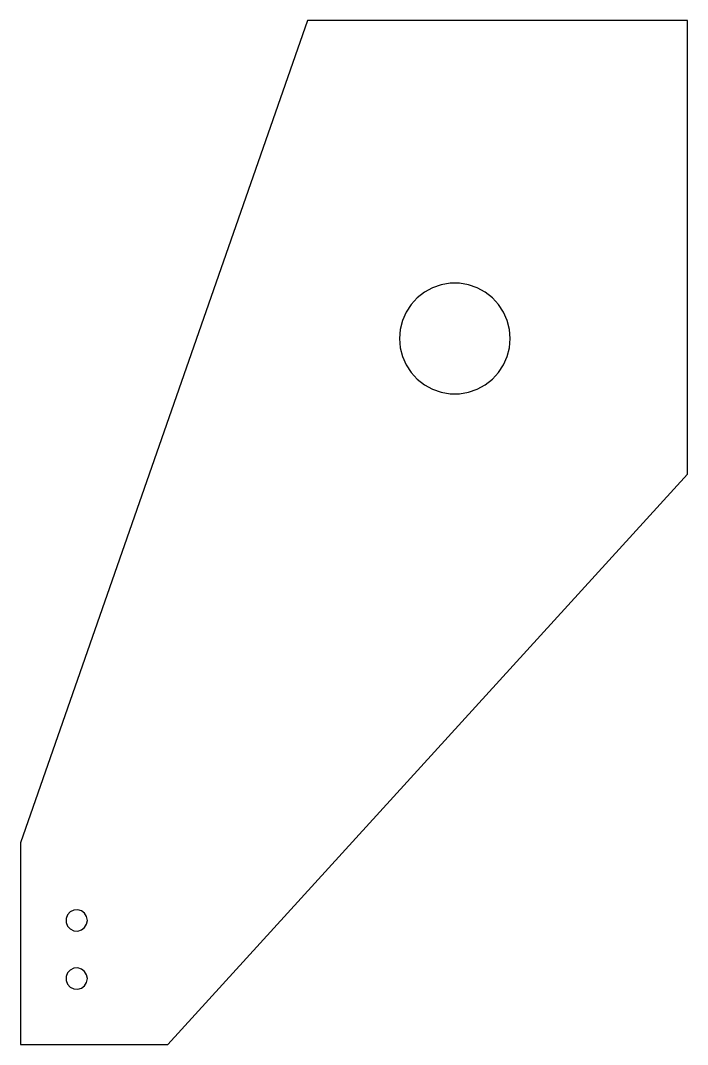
# Model space of a CAD drawing. Header units: millimetres. Extents: x -2 to 170, y 28 to 292.
import ezdxf

# ---------------------------------------------------------------- set-up
doc = ezdxf.new("R2010")
doc.units = ezdxf.units.MM
doc.layers.add('CUT_PROFILE', color=7, linetype='Continuous')

msp = doc.modelspace()

# ---------------------------------------------------------------- linework, layer by layer
at = {"layer": 'CUT_PROFILE'}
for points in [[(-2, 28), (36, 28), (170, 175), (170, 292), (72, 292), (-2, 80)], [(124.28, 210), (124.09, 212.35), (123.51, 214.64), (122.56, 216.8), (121.27, 218.77), (119.67, 220.51), (117.81, 221.96), (115.74, 223.08), (113.51, 223.85), (111.18, 224.24), (108.82, 224.24), (106.49, 223.85), (104.26, 223.08), (102.19, 221.96), (100.33, 220.51), (98.73, 218.77), (97.44, 216.8), (96.49, 214.64), (95.91, 212.35), (95.72, 210), (95.91, 207.65), (96.49, 205.36), (97.44, 203.2), (98.73, 201.23), (100.33, 199.49), (102.19, 198.04), (104.26, 196.92), (106.49, 196.15), (108.82, 195.76), (111.18, 195.76), (113.51, 196.15), (115.74, 196.92), (117.81, 198.04), (119.67, 199.49), (121.27, 201.23), (122.56, 203.2), (123.51, 205.36), (124.09, 207.65)], [(15.25, 60), (15.06, 60.99), (14.53, 61.85), (13.73, 62.46), (12.75, 62.74), (11.75, 62.65), (10.84, 62.19), (10.16, 61.45), (9.8, 60.51), (9.8, 59.49), (10.16, 58.55), (10.84, 57.81), (11.75, 57.35), (12.75, 57.26), (13.73, 57.54), (14.53, 58.15), (15.06, 59.01)], [(15.25, 45), (15.06, 45.99), (14.53, 46.85), (13.73, 47.46), (12.75, 47.74), (11.75, 47.65), (10.84, 47.19), (10.16, 46.45), (9.8, 45.51), (9.8, 44.49), (10.16, 43.55), (10.84, 42.81), (11.75, 42.35), (12.75, 42.26), (13.73, 42.54), (14.53, 43.15), (15.06, 44.01)]]:
    msp.add_lwpolyline(points, close=True, dxfattribs=at)

doc.saveas('drawing.dxf')
